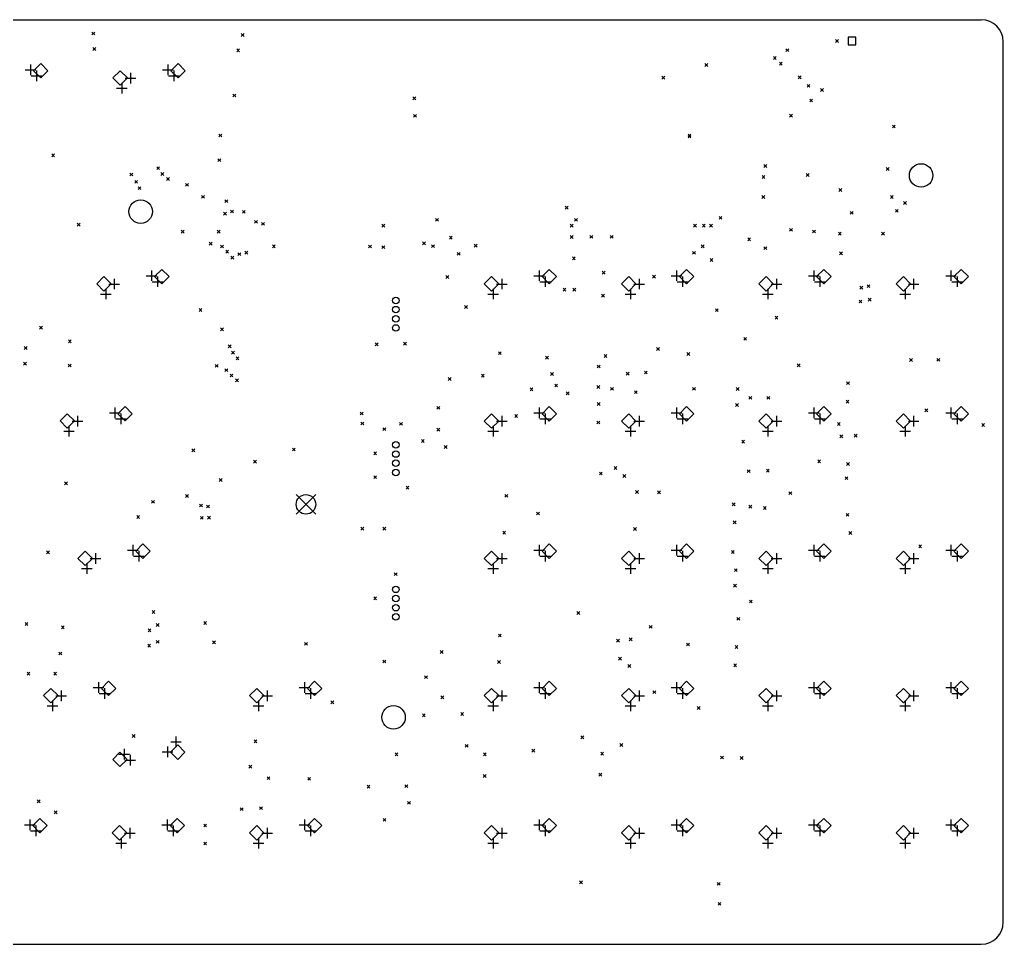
# Model space of a CAD drawing. Extents: x -0.1 to 15.9, y -5.9 to 0.
# Drawn here: x 10.58 to 15.94, y -5.04 to 0 of the extents above; entities that cross this region are included whole.
import ezdxf

# ---------------------------------------------------------------- set-up
doc = ezdxf.new("R2010")
doc.units = 0
doc.header["$MEASUREMENT"] = 0
doc.layers.add('BLACK', color=7, linetype='CONTINUOUS')

msp = doc.modelspace()

# ---------------------------------------------------------------- linework, layer by layer
at = {"layer": 'BLACK', "linetype": 'CONTINUOUS'}
for p, q in [((10.0594, -0.00126), (15.8242, -0.00126)), ((10.9783, -0.068898), (10.9941, -0.084646)), ((10.9941, -0.068898), (10.9783, -0.084646)), ((11.7923, -0.076791), (11.8081, -0.092539)), ((11.8081, -0.076791), (11.7923, -0.092539)), ((15.141, -0.096247), (15.0992, -0.096247)), ((15.0992, -0.096247), (15.0992, -0.138005)), ((15.141, -0.138005), (15.141, -0.096247)), ((10.9843, -0.153543), (11, -0.169291)), ((11, -0.153543), (10.9843, -0.169291)), ((11.7677, -0.160433), (11.7835, -0.176181)), ((11.7835, -0.160433), (11.7677, -0.176181)), ((14.7592, -0.159754), (14.7749, -0.175502)), ((14.7749, -0.159754), (14.7592, -0.175502)), ((15.0295, -0.110236), (15.0453, -0.125984)), ((15.0453, -0.110236), (15.0295, -0.125984)), ((15.0992, -0.138005), (15.141, -0.138005)), ((15.9442, -4.92055), (15.9442, -0.12126)), ((14.6917, -0.202457), (14.7074, -0.218205)), ((14.7074, -0.202457), (14.6917, -0.218205)), ((10.6441, -0.245472), (10.6441, -0.303346)), ((10.6996, -0.240157), (10.6602, -0.279528)), ((10.739, -0.279528), (10.6996, -0.240157)), ((11.3921, -0.245472), (11.3921, -0.303346)), ((11.4476, -0.240157), (11.4083, -0.279528)), ((11.487, -0.279528), (11.4476, -0.240157)), ((14.3188, -0.241014), (14.3345, -0.256762)), ((14.3345, -0.241014), (14.3188, -0.256762)), ((14.7243, -0.23314), (14.7401, -0.248888)), ((14.7401, -0.23314), (14.7243, -0.248888)), ((10.6152, -0.274409), (10.673, -0.274409)), ((10.648, -0.307087), (10.7059, -0.307087)), ((10.6602, -0.279528), (10.6996, -0.318898)), ((10.677, -0.27815), (10.677, -0.336024)), ((10.6996, -0.318898), (10.739, -0.279528)), ((11.1327, -0.279528), (11.0933, -0.318898)), ((11.0933, -0.318898), (11.1327, -0.358268)), ((11.172, -0.318898), (11.1327, -0.279528)), ((11.1327, -0.358268), (11.172, -0.318898)), ((11.1598, -0.319882), (11.2177, -0.319882)), ((11.1888, -0.290945), (11.1888, -0.348819)), ((11.3632, -0.274409), (11.4211, -0.274409)), ((11.3961, -0.307087), (11.4539, -0.307087)), ((11.4083, -0.279528), (11.4476, -0.318898)), ((11.425, -0.27815), (11.425, -0.336024)), ((11.4476, -0.318898), (11.487, -0.279528)), ((14.084, -0.309754), (14.0997, -0.325502)), ((14.0997, -0.309754), (14.084, -0.325502)), ((14.8267, -0.307943), (14.8424, -0.323691)), ((14.8424, -0.307943), (14.8267, -0.323691)), ((11.1132, -0.374409), (11.1711, -0.374409)), ((11.1421, -0.345472), (11.1421, -0.403346)), ((14.8751, -0.354104), (14.8909, -0.369852)), ((14.8909, -0.354104), (14.8751, -0.369852)), ((11.7461, -0.406496), (11.7618, -0.422244)), ((11.7618, -0.406496), (11.7461, -0.422244)), ((12.7274, -0.422244), (12.7431, -0.437992)), ((12.7431, -0.422244), (12.7274, -0.437992)), ((14.9486, -0.376387), (14.9643, -0.392135)), ((14.9643, -0.376387), (14.9486, -0.392135)), ((14.8897, -0.433927), (14.9054, -0.449675)), ((14.9054, -0.433927), (14.8897, -0.449675)), ((12.7303, -0.517717), (12.7461, -0.533465)), ((12.7461, -0.517717), (12.7303, -0.533465)), ((14.7794, -0.516604), (14.7952, -0.532352)), ((14.7952, -0.516604), (14.7794, -0.532352)), ((15.3396, -0.575787), (15.3553, -0.591535)), ((15.3553, -0.575787), (15.3396, -0.591535)), ((11.6703, -0.624626), (11.686, -0.640374)), ((11.686, -0.624626), (11.6703, -0.640374)), ((14.2264, -0.624769), (14.2421, -0.640517)), ((14.2421, -0.624769), (14.2264, -0.640517)), ((14.2264, -0.628912), (14.2421, -0.64466)), ((14.2421, -0.628912), (14.2264, -0.64466)), ((10.7598, -0.732283), (10.7756, -0.748031)), ((10.7756, -0.732283), (10.7598, -0.748031)), ((11.3317, -0.802468), (11.3474, -0.818216)), ((11.3474, -0.802468), (11.3317, -0.818216)), ((11.6654, -0.758858), (11.6811, -0.774606)), ((11.6811, -0.758858), (11.6654, -0.774606)), ((14.6396, -0.791051), (14.6554, -0.806799)), ((14.6554, -0.791051), (14.6396, -0.806799)), ((11.185, -0.837008), (11.2008, -0.852756)), ((11.2008, -0.837008), (11.185, -0.852756)), ((11.3543, -0.834646), (11.3701, -0.850394)), ((11.3701, -0.834646), (11.3543, -0.850394)), ((14.6298, -0.85125), (14.6456, -0.866998)), ((14.6456, -0.85125), (14.6298, -0.866998)), ((14.87, -0.839439), (14.8857, -0.855187)), ((14.8857, -0.839439), (14.87, -0.855187)), ((15.3056, -0.807579), (15.3214, -0.823327)), ((15.3214, -0.807579), (15.3056, -0.823327)), ((11.2116, -0.876969), (11.2274, -0.892717)), ((11.2274, -0.876969), (11.2116, -0.892717)), ((11.3848, -0.862205), (11.4006, -0.877953)), ((11.4006, -0.862205), (11.3848, -0.877953)), ((11.4892, -0.893701), (11.5049, -0.909449)), ((11.5049, -0.893701), (11.4892, -0.909449)), ((11.23, -0.911746), (11.2458, -0.927494)), ((11.2458, -0.911746), (11.23, -0.927494)), ((11.5758, -0.958661), (11.5915, -0.974409)), ((11.5915, -0.958661), (11.5758, -0.974409)), ((14.6289, -0.959646), (14.6447, -0.975394)), ((14.6447, -0.959646), (14.6289, -0.975394)), ((15.0482, -0.92126), (15.064, -0.937008)), ((15.064, -0.92126), (15.0482, -0.937008)), ((15.3287, -0.959646), (15.3445, -0.975394)), ((15.3445, -0.959646), (15.3287, -0.975394)), ((11.7028, -0.982283), (11.7185, -0.998031)), ((11.7185, -0.982283), (11.7028, -0.998031)), ((15.4001, -0.992626), (15.4158, -1.00837)), ((15.4158, -0.992626), (15.4001, -1.00837)), ((11.6959, -1.0502), (11.7116, -1.06594)), ((11.7116, -1.0502), (11.6959, -1.06594)), ((11.7336, -1.03898), (11.7493, -1.05473)), ((11.7493, -1.03898), (11.7336, -1.05473)), ((11.7982, -1.04037), (11.814, -1.05612)), ((11.814, -1.04037), (11.7982, -1.05612)), ((13.5577, -1.01836), (13.5735, -1.03411)), ((13.5735, -1.01836), (13.5577, -1.03411)), ((15.1102, -1.04626), (15.126, -1.06201)), ((15.126, -1.04626), (15.1102, -1.06201)), ((15.3563, -1.03543), (15.372, -1.05118)), ((15.372, -1.03543), (15.3563, -1.05118)), ((10.8984, -1.11102), (10.9142, -1.12677)), ((10.9142, -1.11102), (10.8984, -1.12677)), ((11.8648, -1.09514), (11.8806, -1.11088)), ((11.8806, -1.09514), (11.8648, -1.11088)), ((11.9027, -1.10591), (11.9184, -1.12165)), ((11.9184, -1.10591), (11.9027, -1.12165)), ((12.5581, -1.11567), (12.5738, -1.13142)), ((12.5738, -1.11567), (12.5581, -1.13142)), ((12.8504, -1.08419), (12.8661, -1.09994)), ((12.8661, -1.08419), (12.8504, -1.09994)), ((13.5846, -1.11567), (13.6004, -1.13142)), ((13.6004, -1.11567), (13.5846, -1.13142)), ((13.6082, -1.08412), (13.6239, -1.09987)), ((13.6239, -1.08412), (13.6082, -1.09987)), ((14.2559, -1.11567), (14.2717, -1.13142)), ((14.2717, -1.11567), (14.2559, -1.13142)), ((14.3047, -1.11567), (14.3205, -1.13142)), ((14.3205, -1.11567), (14.3047, -1.13142)), ((14.3441, -1.11567), (14.3598, -1.13142)), ((14.3598, -1.11567), (14.3441, -1.13142)), ((14.3953, -1.07323), (14.411, -1.08898)), ((14.411, -1.07323), (14.3953, -1.08898)), ((11.4654, -1.14862), (11.4811, -1.16437)), ((11.4811, -1.14862), (11.4654, -1.16437)), ((11.6614, -1.14862), (11.6772, -1.16437)), ((11.6772, -1.14862), (11.6614, -1.16437)), ((13.5846, -1.17795), (13.6004, -1.1937)), ((13.6004, -1.17795), (13.5846, -1.1937)), ((13.6919, -1.17717), (13.7077, -1.19291)), ((13.7077, -1.17717), (13.6919, -1.19291)), ((13.8022, -1.17717), (13.8179, -1.19291)), ((13.8179, -1.17717), (13.8022, -1.19291)), ((14.7799, -1.13858), (14.7957, -1.15433)), ((14.7957, -1.13858), (14.7799, -1.15433)), ((14.9043, -1.14803), (14.9201, -1.16378)), ((14.9201, -1.14803), (14.9043, -1.16378)), ((15.0453, -1.15906), (15.061, -1.1748)), ((15.061, -1.15906), (15.0453, -1.1748)), ((15.2805, -1.15945), (15.2963, -1.1752)), ((15.2963, -1.15945), (15.2805, -1.1752)), ((11.6181, -1.21358), (11.6339, -1.22933)), ((11.6339, -1.21358), (11.6181, -1.22933)), ((11.6791, -1.22933), (11.6949, -1.24508)), ((11.6949, -1.22933), (11.6791, -1.24508)), ((11.9616, -1.22835), (11.9774, -1.24409)), ((11.9774, -1.22835), (11.9616, -1.24409)), ((12.4862, -1.22933), (12.502, -1.24508)), ((12.502, -1.22933), (12.4862, -1.24508)), ((12.7795, -1.2126), (12.7953, -1.22835)), ((12.7953, -1.2126), (12.7795, -1.22835)), ((12.8295, -1.22756), (12.8453, -1.24331)), ((12.8453, -1.22756), (12.8295, -1.24331)), ((12.9264, -1.18189), (12.9421, -1.19764)), ((12.9421, -1.18189), (12.9264, -1.19764)), ((13.061, -1.22539), (13.0768, -1.24114)), ((13.0768, -1.22539), (13.061, -1.24114)), ((14.2983, -1.22842), (14.314, -1.24417)), ((14.314, -1.22842), (14.2983, -1.24417)), ((14.5516, -1.19055), (14.5673, -1.2063)), ((14.5673, -1.19055), (14.5516, -1.2063)), ((11.7077, -1.25768), (11.7234, -1.27342)), ((11.7234, -1.25768), (11.7077, -1.27342)), ((11.7733, -1.27135), (11.7891, -1.28709)), ((11.7891, -1.27135), (11.7733, -1.28709)), ((11.8118, -1.26325), (11.8276, -1.279)), ((11.8276, -1.26325), (11.8118, -1.279)), ((12.5581, -1.23327), (12.5738, -1.24902)), ((12.5738, -1.23327), (12.5581, -1.24902)), ((12.9685, -1.26969), (12.9843, -1.28543)), ((12.9843, -1.26969), (12.9685, -1.28543)), ((14.251, -1.26435), (14.2667, -1.2801)), ((14.2667, -1.26435), (14.251, -1.2801)), ((14.6402, -1.23898), (14.6559, -1.25472)), ((14.6559, -1.23898), (14.6402, -1.25472)), ((15.0524, -1.26693), (15.0681, -1.28268)), ((15.0681, -1.26693), (15.0524, -1.28268)), ((11.7362, -1.29), (11.7519, -1.30575)), ((11.7519, -1.29), (11.7362, -1.30575)), ((13.5965, -1.29429), (13.6122, -1.31004)), ((13.6122, -1.29429), (13.5965, -1.31004)), ((14.3461, -1.30276), (14.3618, -1.3185)), ((14.3618, -1.30276), (14.3461, -1.3185)), ((11.3037, -1.36752), (11.3037, -1.42539)), ((11.3593, -1.3622), (11.3199, -1.40157)), ((11.3986, -1.40157), (11.3593, -1.3622)), ((13.415, -1.36752), (13.415, -1.42539)), ((13.4705, -1.3622), (13.4311, -1.40157)), ((13.5098, -1.40157), (13.4705, -1.3622)), ((13.7594, -1.37165), (13.7752, -1.3874)), ((13.7752, -1.37165), (13.7594, -1.3874)), ((14.163, -1.36752), (14.163, -1.42539)), ((14.2185, -1.3622), (14.1791, -1.40157)), ((14.2579, -1.40157), (14.2185, -1.3622)), ((14.911, -1.36752), (14.911, -1.42539)), ((14.9665, -1.3622), (14.9272, -1.40157)), ((15.0059, -1.40157), (14.9665, -1.3622)), ((15.6591, -1.36752), (15.6591, -1.42539)), ((15.7146, -1.3622), (15.6752, -1.40157)), ((15.7539, -1.40157), (15.7146, -1.3622)), ((11.0443, -1.40157), (11.0049, -1.44094)), ((11.0049, -1.44094), (11.0443, -1.48031)), ((11.0837, -1.44094), (11.0443, -1.40157)), ((11.0443, -1.48031), (11.0837, -1.44094)), ((11.0715, -1.44193), (11.1293, -1.44193)), ((11.1004, -1.41299), (11.1004, -1.47087)), ((11.2748, -1.39646), (11.3327, -1.39646)), ((11.3077, -1.42913), (11.3656, -1.42913)), ((11.3199, -1.40157), (11.3593, -1.44094)), ((11.3366, -1.4002), (11.3366, -1.45807)), ((11.3593, -1.44094), (11.3986, -1.40157)), ((12.9075, -1.39567), (12.9232, -1.41142)), ((12.9232, -1.39567), (12.9075, -1.41142)), ((13.1555, -1.40157), (13.1161, -1.44094)), ((13.1161, -1.44094), (13.1555, -1.48031)), ((13.1949, -1.44094), (13.1555, -1.40157)), ((13.1555, -1.48031), (13.1949, -1.44094)), ((13.1827, -1.44193), (13.2406, -1.44193)), ((13.2116, -1.41299), (13.2116, -1.47087)), ((13.386, -1.39646), (13.4439, -1.39646)), ((13.4189, -1.42913), (13.4768, -1.42913)), ((13.4311, -1.40157), (13.4705, -1.44094)), ((13.4478, -1.4002), (13.4478, -1.45807)), ((13.4705, -1.44094), (13.5098, -1.40157)), ((13.9035, -1.40157), (13.8642, -1.44094)), ((13.8642, -1.44094), (13.9035, -1.48031)), ((13.9429, -1.44094), (13.9035, -1.40157)), ((13.9035, -1.48031), (13.9429, -1.44094)), ((13.9307, -1.44193), (13.9886, -1.44193)), ((13.9596, -1.41299), (13.9596, -1.47087)), ((14.0335, -1.39449), (14.0492, -1.41024)), ((14.0492, -1.39449), (14.0335, -1.41024)), ((14.1341, -1.39646), (14.1919, -1.39646)), ((14.1669, -1.42913), (14.2248, -1.42913)), ((14.1791, -1.40157), (14.2185, -1.44094)), ((14.1959, -1.4002), (14.1959, -1.45807)), ((14.2185, -1.44094), (14.2579, -1.40157)), ((14.6516, -1.40157), (14.6122, -1.44094)), ((14.6122, -1.44094), (14.6516, -1.48031)), ((14.6909, -1.44094), (14.6516, -1.40157)), ((14.6516, -1.48031), (14.6909, -1.44094)), ((14.6787, -1.44193), (14.7366, -1.44193)), ((14.7077, -1.41299), (14.7077, -1.47087)), ((14.8821, -1.39646), (14.94, -1.39646)), ((14.915, -1.42913), (14.9728, -1.42913)), ((14.9272, -1.40157), (14.9665, -1.44094)), ((14.9439, -1.4002), (14.9439, -1.45807)), ((14.9665, -1.44094), (15.0059, -1.40157)), ((15.2018, -1.44587), (15.2175, -1.46161)), ((15.2175, -1.44587), (15.2018, -1.46161)), ((15.3996, -1.40157), (15.3602, -1.44094)), ((15.3602, -1.44094), (15.3996, -1.48031)), ((15.439, -1.44094), (15.3996, -1.40157)), ((15.3996, -1.48031), (15.439, -1.44094)), ((15.4268, -1.44193), (15.4846, -1.44193)), ((15.4557, -1.41299), (15.4557, -1.47087)), ((15.6301, -1.39646), (15.688, -1.39646)), ((15.663, -1.42913), (15.7209, -1.42913)), ((15.6752, -1.40157), (15.7146, -1.44094)), ((15.6919, -1.4002), (15.6919, -1.45807)), ((15.7146, -1.44094), (15.7539, -1.40157)), ((11.0248, -1.49646), (11.0827, -1.49646)), ((11.0537, -1.46752), (11.0537, -1.52539)), ((13.136, -1.49646), (13.1939, -1.49646)), ((13.165, -1.46752), (13.165, -1.52539)), ((13.5457, -1.46496), (13.5614, -1.48071)), ((13.5614, -1.46496), (13.5457, -1.48071)), ((13.5996, -1.46496), (13.6154, -1.48071)), ((13.6154, -1.46496), (13.5996, -1.48071)), ((13.7551, -1.49803), (13.7709, -1.51378)), ((13.7709, -1.49803), (13.7551, -1.51378)), ((13.8841, -1.49646), (13.9419, -1.49646)), ((13.913, -1.46752), (13.913, -1.52539)), ((14.6321, -1.49646), (14.69, -1.49646)), ((14.661, -1.46752), (14.661, -1.52539)), ((15.1633, -1.45418), (15.1791, -1.46993)), ((15.1791, -1.45418), (15.1633, -1.46993)), ((15.3801, -1.49646), (15.438, -1.49646)), ((15.4091, -1.46752), (15.4091, -1.52539)), ((15.1585, -1.52953), (15.1742, -1.54528)), ((15.1742, -1.52953), (15.1585, -1.54528)), ((15.2077, -1.51969), (15.2234, -1.53543)), ((15.2234, -1.51969), (15.2077, -1.53543)), ((11.5626, -1.57559), (11.5783, -1.59134)), ((11.5783, -1.57559), (11.5626, -1.59134)), ((13.0089, -1.55906), (13.0246, -1.5748)), ((13.0246, -1.55906), (13.0089, -1.5748)), ((14.3756, -1.57638), (14.3913, -1.59213)), ((14.3913, -1.57638), (14.3756, -1.59213)), ((14.7008, -1.61713), (14.7165, -1.63287)), ((14.7165, -1.61713), (14.7008, -1.63287)), ((10.6939, -1.67224), (10.7096, -1.68799)), ((10.7096, -1.67224), (10.6939, -1.68799)), ((11.6791, -1.6811), (11.6949, -1.69685)), ((11.6949, -1.6811), (11.6791, -1.69685)), ((10.8504, -1.74606), (10.8661, -1.76181)), ((10.8661, -1.74606), (10.8504, -1.76181)), ((12.5226, -1.7628), (12.5384, -1.77854)), ((12.5384, -1.7628), (12.5226, -1.77854)), ((12.6762, -1.75886), (12.6919, -1.77461)), ((12.6919, -1.75886), (12.6762, -1.77461)), ((14.5299, -1.73307), (14.5457, -1.74882)), ((14.5457, -1.73307), (14.5299, -1.74882)), ((10.6093, -1.78248), (10.625, -1.79823)), ((10.625, -1.78248), (10.6093, -1.79823)), ((11.7209, -1.77402), (11.7366, -1.78976)), ((11.7366, -1.77402), (11.7209, -1.78976)), ((11.7396, -1.80859), (11.7554, -1.82434)), ((11.7554, -1.80859), (11.7396, -1.82434)), ((13.1929, -1.81102), (13.2087, -1.82677)), ((13.2087, -1.81102), (13.1929, -1.82677)), ((14.0543, -1.78819), (14.0701, -1.80394)), ((14.0701, -1.78819), (14.0543, -1.80394)), ((14.2201, -1.81496), (14.2358, -1.83071)), ((14.2358, -1.81496), (14.2201, -1.83071)), ((10.6063, -1.86811), (10.622, -1.88386)), ((10.622, -1.86811), (10.6063, -1.88386)), ((11.7641, -1.83944), (11.7798, -1.85519)), ((11.7798, -1.83944), (11.7641, -1.85519)), ((13.4498, -1.83563), (13.4656, -1.85138)), ((13.4656, -1.83563), (13.4498, -1.85138)), ((13.7687, -1.82579), (13.7844, -1.84154)), ((13.7844, -1.82579), (13.7687, -1.84154)), ((15.4331, -1.84843), (15.4488, -1.86417)), ((15.4488, -1.84843), (15.4331, -1.86417)), ((15.5817, -1.84744), (15.5974, -1.86319)), ((15.5974, -1.84744), (15.5817, -1.86319)), ((10.8494, -1.87795), (10.8652, -1.8937)), ((10.8652, -1.87795), (10.8494, -1.8937)), ((11.6506, -1.87992), (11.6663, -1.89567)), ((11.6663, -1.87992), (11.6506, -1.89567)), ((11.7028, -1.90354), (11.7185, -1.91929)), ((11.7185, -1.90354), (11.7028, -1.91929)), ((13.4776, -1.9248), (13.4933, -1.94055)), ((13.4933, -1.9248), (13.4776, -1.94055)), ((13.7315, -1.88386), (13.7472, -1.89961)), ((13.7472, -1.88386), (13.7315, -1.89961)), ((13.8902, -1.92283), (13.9059, -1.93858)), ((13.9059, -1.92283), (13.8902, -1.93858)), ((13.9886, -1.91614), (14.0043, -1.93189)), ((14.0043, -1.91614), (13.9886, -1.93189)), ((14.8209, -1.87697), (14.8366, -1.89272)), ((14.8366, -1.87697), (14.8209, -1.89272)), ((11.7313, -1.93268), (11.747, -1.94843)), ((11.747, -1.93268), (11.7313, -1.94843)), ((11.7608, -1.95869), (11.7766, -1.97443)), ((11.7766, -1.95869), (11.7608, -1.97443)), ((12.9197, -1.95197), (12.9354, -1.96772)), ((12.9354, -1.95197), (12.9197, -1.96772)), ((13.1004, -1.93307), (13.1161, -1.94882)), ((13.1161, -1.93307), (13.1004, -1.94882)), ((15.0906, -1.97441), (15.1063, -1.99016)), ((15.1063, -1.97441), (15.0906, -1.99016)), ((13.3657, -2.00787), (13.3815, -2.02362)), ((13.3815, -2.00787), (13.3657, -2.02362)), ((13.5, -1.9872), (13.5157, -2.00295)), ((13.5157, -1.9872), (13.5, -2.00295)), ((13.563, -2.02953), (13.5787, -2.04528)), ((13.5787, -2.02953), (13.563, -2.04528)), ((13.7303, -1.99567), (13.7461, -2.01142)), ((13.7461, -1.99567), (13.7303, -2.01142)), ((13.8043, -2.00551), (13.8201, -2.02126)), ((13.8201, -2.00551), (13.8043, -2.02126)), ((13.9341, -2.02362), (13.9498, -2.03937)), ((13.9498, -2.02362), (13.9341, -2.03937)), ((14.2508, -2.00551), (14.2665, -2.02126)), ((14.2665, -2.00551), (14.2508, -2.02126)), ((14.489, -2.00669), (14.5047, -2.02244)), ((14.5047, -2.00669), (14.489, -2.02244)), ((13.7315, -2.0878), (13.7472, -2.10354)), ((13.7472, -2.0878), (13.7315, -2.10354)), ((14.5581, -2.05413), (14.5738, -2.06988)), ((14.5738, -2.05413), (14.5581, -2.06988)), ((14.6565, -2.05413), (14.6722, -2.06988)), ((14.6722, -2.05413), (14.6565, -2.06988)), ((15.0876, -2.0748), (15.1033, -2.09055)), ((15.1033, -2.0748), (15.0876, -2.09055)), ((11.0748, -2.1435), (11.1327, -2.1435)), ((11.1037, -2.11457), (11.1037, -2.17244)), ((11.1593, -2.10925), (11.1199, -2.14862)), ((11.1986, -2.14862), (11.1593, -2.10925)), ((12.44, -2.13976), (12.4557, -2.15551)), ((12.4557, -2.13976), (12.44, -2.15551)), ((12.8579, -2.10866), (12.8736, -2.12441)), ((12.8736, -2.10866), (12.8579, -2.12441)), ((13.415, -2.11555), (13.415, -2.17343)), ((13.4705, -2.11024), (13.4311, -2.14961)), ((13.5098, -2.14961), (13.4705, -2.11024)), ((14.163, -2.11555), (14.163, -2.17343)), ((14.2185, -2.11024), (14.1791, -2.14961)), ((14.2579, -2.14961), (14.2185, -2.11024)), ((14.4854, -2.09291), (14.5012, -2.10866)), ((14.5012, -2.09291), (14.4854, -2.10866)), ((14.911, -2.11555), (14.911, -2.17343)), ((14.9665, -2.11024), (14.9272, -2.14961)), ((15.0059, -2.14961), (14.9665, -2.11024)), ((15.5167, -2.12205), (15.5325, -2.1378)), ((15.5325, -2.12205), (15.5167, -2.1378)), ((15.6591, -2.11555), (15.6591, -2.17343)), ((15.7146, -2.11024), (15.6752, -2.14961)), ((15.7539, -2.14961), (15.7146, -2.11024)), ((10.8443, -2.14862), (10.8049, -2.18799)), ((10.8049, -2.18799), (10.8443, -2.22736)), ((10.8837, -2.18799), (10.8443, -2.14862)), ((10.8443, -2.22736), (10.8837, -2.18799)), ((10.8715, -2.18898), (10.9293, -2.18898)), ((10.9004, -2.16004), (10.9004, -2.21791)), ((11.1077, -2.17618), (11.1656, -2.17618)), ((11.1199, -2.14862), (11.1593, -2.18799)), ((11.1366, -2.14724), (11.1366, -2.20512)), ((11.1593, -2.18799), (11.1986, -2.14862)), ((12.4441, -2.19409), (12.4598, -2.20984)), ((12.4598, -2.19409), (12.4441, -2.20984)), ((12.6543, -2.19606), (12.6701, -2.21181)), ((12.6701, -2.19606), (12.6543, -2.21181)), ((13.1555, -2.14961), (13.1161, -2.18898)), ((13.1161, -2.18898), (13.1555, -2.22835)), ((13.1949, -2.18898), (13.1555, -2.14961)), ((13.1555, -2.22835), (13.1949, -2.18898)), ((13.1827, -2.18996), (13.2406, -2.18996)), ((13.2116, -2.16102), (13.2116, -2.2189)), ((13.2819, -2.15394), (13.2976, -2.16969)), ((13.2976, -2.15394), (13.2819, -2.16969)), ((13.386, -2.14449), (13.4439, -2.14449)), ((13.4189, -2.17717), (13.4768, -2.17717)), ((13.4311, -2.14961), (13.4705, -2.18898)), ((13.4478, -2.14823), (13.4478, -2.2061)), ((13.4705, -2.18898), (13.5098, -2.14961)), ((13.7303, -2.18858), (13.7461, -2.20433)), ((13.7461, -2.18858), (13.7303, -2.20433)), ((13.9035, -2.14961), (13.8642, -2.18898)), ((13.8642, -2.18898), (13.9035, -2.22835)), ((13.9429, -2.18898), (13.9035, -2.14961)), ((13.9035, -2.22835), (13.9429, -2.18898)), ((13.9307, -2.18996), (13.9886, -2.18996)), ((13.9596, -2.16102), (13.9596, -2.2189)), ((14.1341, -2.14449), (14.1919, -2.14449)), ((14.1669, -2.17717), (14.2248, -2.17717)), ((14.1791, -2.14961), (14.2185, -2.18898)), ((14.1959, -2.14823), (14.1959, -2.2061)), ((14.2185, -2.18898), (14.2579, -2.14961)), ((14.6516, -2.14961), (14.6122, -2.18898)), ((14.6122, -2.18898), (14.6516, -2.22835)), ((14.6909, -2.18898), (14.6516, -2.14961)), ((14.6516, -2.22835), (14.6909, -2.18898)), ((14.6787, -2.18996), (14.7366, -2.18996)), ((14.7077, -2.16102), (14.7077, -2.2189)), ((14.8821, -2.14449), (14.94, -2.14449)), ((14.915, -2.17717), (14.9728, -2.17717)), ((14.9272, -2.14961), (14.9665, -2.18898)), ((14.9439, -2.14823), (14.9439, -2.2061)), ((14.9665, -2.18898), (15.0059, -2.14961)), ((15.0404, -2.19685), (15.0561, -2.2126)), ((15.0561, -2.19685), (15.0404, -2.2126)), ((15.3996, -2.14961), (15.3602, -2.18898)), ((15.3602, -2.18898), (15.3996, -2.22835)), ((15.439, -2.18898), (15.3996, -2.14961)), ((15.3996, -2.22835), (15.439, -2.18898)), ((15.4268, -2.18996), (15.4846, -2.18996)), ((15.4557, -2.16102), (15.4557, -2.2189)), ((15.6301, -2.14449), (15.688, -2.14449)), ((15.663, -2.17717), (15.7209, -2.17717)), ((15.6752, -2.14961), (15.7146, -2.18898)), ((15.6919, -2.14823), (15.6919, -2.2061)), ((15.7146, -2.18898), (15.7539, -2.14961)), ((10.8248, -2.2435), (10.8827, -2.2435)), ((10.8537, -2.21457), (10.8537, -2.27244)), ((12.564, -2.2252), (12.5797, -2.24094)), ((12.5797, -2.2252), (12.564, -2.24094)), ((12.8579, -2.22795), (12.8736, -2.2437)), ((12.8736, -2.22795), (12.8579, -2.2437)), ((13.136, -2.24449), (13.1939, -2.24449)), ((13.165, -2.21555), (13.165, -2.27343)), ((13.8841, -2.24449), (13.9419, -2.24449)), ((13.913, -2.21555), (13.913, -2.27343)), ((14.6321, -2.24449), (14.69, -2.24449)), ((14.661, -2.21555), (14.661, -2.27343)), ((15.3801, -2.24449), (15.438, -2.24449)), ((15.4091, -2.21555), (15.4091, -2.27343)), ((15.8268, -2.20276), (15.8425, -2.2185)), ((15.8425, -2.20276), (15.8268, -2.2185)), ((12.7736, -2.28937), (12.7894, -2.30512)), ((12.7894, -2.28937), (12.7736, -2.30512)), ((14.5187, -2.29331), (14.5344, -2.30906)), ((14.5344, -2.29331), (14.5187, -2.30906)), ((15.0541, -2.26476), (15.0699, -2.28051)), ((15.0699, -2.26476), (15.0541, -2.28051)), ((15.1319, -2.26083), (15.1476, -2.27657)), ((15.1476, -2.26083), (15.1319, -2.27657)), ((11.5226, -2.34055), (11.5384, -2.3563)), ((11.5384, -2.34055), (11.5226, -2.3563)), ((12.0709, -2.33563), (12.0866, -2.35138)), ((12.0866, -2.33563), (12.0709, -2.35138)), ((12.514, -2.35693), (12.5297, -2.37268)), ((12.5297, -2.35693), (12.514, -2.37268)), ((12.8976, -2.32283), (12.9134, -2.33858)), ((12.9134, -2.32283), (12.8976, -2.33858)), ((11.8593, -2.40256), (11.875, -2.41831)), ((11.875, -2.40256), (11.8593, -2.41831)), ((14.9331, -2.40059), (14.9488, -2.41634)), ((14.9488, -2.40059), (14.9331, -2.41634)), ((13.8232, -2.43701), (13.839, -2.45276)), ((13.839, -2.43701), (13.8232, -2.45276)), ((14.5492, -2.45374), (14.565, -2.46949)), ((14.565, -2.45374), (14.5492, -2.46949)), ((14.6535, -2.45177), (14.6693, -2.46752)), ((14.6693, -2.45177), (14.6535, -2.46752)), ((15.0906, -2.41535), (15.1063, -2.4311)), ((15.1063, -2.41535), (15.0906, -2.4311)), ((11.6717, -2.50236), (11.6874, -2.51811)), ((11.6874, -2.50236), (11.6717, -2.51811)), ((12.514, -2.48693), (12.5297, -2.50268)), ((12.5297, -2.48693), (12.514, -2.50268)), ((13.7433, -2.46654), (13.7591, -2.48228)), ((13.7591, -2.46654), (13.7433, -2.48228)), ((13.872, -2.48019), (13.8878, -2.49593)), ((13.8878, -2.48019), (13.872, -2.49593)), ((15.0817, -2.49213), (15.0974, -2.50787)), ((15.0974, -2.49213), (15.0817, -2.50787)), ((10.8297, -2.52067), (10.8455, -2.53642)), ((10.8455, -2.52067), (10.8297, -2.53642)), ((12.69, -2.54409), (12.7057, -2.55984)), ((12.7057, -2.54409), (12.69, -2.55984)), ((13.9409, -2.56693), (13.9567, -2.58268)), ((13.9567, -2.56693), (13.9409, -2.58268)), ((14.06, -2.56988), (14.0758, -2.58563)), ((14.0758, -2.56988), (14.06, -2.58563)), ((11.3031, -2.62106), (11.3189, -2.63681)), ((11.3189, -2.62106), (11.3031, -2.63681)), ((11.4892, -2.58957), (11.5049, -2.60531)), ((11.5049, -2.58957), (11.4892, -2.60531)), ((12.0915, -2.58957), (12.1978, -2.69587)), ((12.1978, -2.58957), (12.0915, -2.69587)), ((13.2291, -2.58819), (13.2449, -2.60394)), ((13.2449, -2.58819), (13.2291, -2.60394)), ((14.7756, -2.57382), (14.7913, -2.58957)), ((14.7913, -2.57382), (14.7756, -2.58957)), ((11.5646, -2.64094), (11.5803, -2.65669)), ((11.5803, -2.64094), (11.5646, -2.65669)), ((11.6035, -2.64667), (11.6192, -2.66242)), ((11.6192, -2.64667), (11.6035, -2.66242)), ((14.4673, -2.63504), (14.4831, -2.65079)), ((14.4831, -2.63504), (14.4673, -2.65079)), ((14.5581, -2.64764), (14.5738, -2.66339)), ((14.5738, -2.64764), (14.5581, -2.66339)), ((14.6368, -2.65453), (14.6526, -2.67028)), ((14.6526, -2.65453), (14.6368, -2.67028)), ((11.2224, -2.70372), (11.2382, -2.71947)), ((11.2382, -2.70372), (11.2224, -2.71947)), ((11.5699, -2.70827), (11.5856, -2.72402)), ((11.5856, -2.70827), (11.5699, -2.72402)), ((11.6092, -2.70701), (11.6249, -2.72275)), ((11.6249, -2.70701), (11.6092, -2.72275)), ((13.4008, -2.68465), (13.4165, -2.70039)), ((13.4165, -2.68465), (13.4008, -2.70039)), ((14.4728, -2.73307), (14.4886, -2.74882)), ((14.4886, -2.73307), (14.4728, -2.74882)), ((15.0876, -2.69193), (15.1033, -2.70768)), ((15.1033, -2.69193), (15.0876, -2.70768)), ((12.444, -2.76693), (12.4597, -2.78268)), ((12.4597, -2.76693), (12.444, -2.78268)), ((12.564, -2.76693), (12.5797, -2.78268)), ((12.5797, -2.76693), (12.564, -2.78268)), ((13.9301, -2.7687), (13.9459, -2.78445)), ((13.9459, -2.7687), (13.9301, -2.78445)), ((13.2165, -2.78937), (13.2323, -2.80512)), ((13.2323, -2.78937), (13.2165, -2.80512)), ((15.1033, -2.79134), (15.1191, -2.80709)), ((15.1191, -2.79134), (15.1033, -2.80709)), ((11.1722, -2.89252), (11.2301, -2.89252)), ((11.2012, -2.86358), (11.2012, -2.92146)), ((11.2567, -2.85827), (11.2173, -2.89764)), ((11.2961, -2.89764), (11.2567, -2.85827)), ((13.386, -2.89252), (13.4439, -2.89252)), ((13.415, -2.86358), (13.415, -2.92146)), ((13.4705, -2.85827), (13.4311, -2.89764)), ((13.5098, -2.89764), (13.4705, -2.85827)), ((14.1341, -2.89252), (14.1919, -2.89252)), ((14.163, -2.86358), (14.163, -2.92146)), ((14.2185, -2.85827), (14.1791, -2.89764)), ((14.2579, -2.89764), (14.2185, -2.85827)), ((14.8821, -2.89252), (14.94, -2.89252)), ((14.911, -2.86358), (14.911, -2.92146)), ((14.9665, -2.85827), (14.9272, -2.89764)), ((15.0059, -2.89764), (14.9665, -2.85827)), ((15.4833, -2.86417), (15.499, -2.87992)), ((15.499, -2.86417), (15.4833, -2.87992)), ((15.6301, -2.89252), (15.688, -2.89252)), ((15.6591, -2.86358), (15.6591, -2.92146)), ((15.7146, -2.85827), (15.6752, -2.89764)), ((15.7539, -2.89764), (15.7146, -2.85827)), ((10.7313, -2.89665), (10.747, -2.9124)), ((10.747, -2.89665), (10.7313, -2.9124)), ((10.9417, -2.89764), (10.9024, -2.93701)), ((10.9024, -2.93701), (10.9417, -2.97638)), ((10.9811, -2.93701), (10.9417, -2.89764)), ((10.9417, -2.97638), (10.9811, -2.93701)), ((10.9689, -2.93799), (11.0268, -2.93799)), ((10.9978, -2.90906), (10.9978, -2.96693)), ((11.2051, -2.9252), (11.263, -2.9252)), ((11.2173, -2.89764), (11.2567, -2.93701)), ((11.2341, -2.89626), (11.2341, -2.95413)), ((11.2567, -2.93701), (11.2961, -2.89764)), ((13.1555, -2.89764), (13.1161, -2.93701)), ((13.1161, -2.93701), (13.1555, -2.97638)), ((13.1949, -2.93701), (13.1555, -2.89764)), ((13.1555, -2.97638), (13.1949, -2.93701)), ((13.1827, -2.93799), (13.2406, -2.93799)), ((13.2116, -2.90906), (13.2116, -2.96693)), ((13.4189, -2.9252), (13.4768, -2.9252)), ((13.4311, -2.89764), (13.4705, -2.93701)), ((13.4478, -2.89626), (13.4478, -2.95413)), ((13.4705, -2.93701), (13.5098, -2.89764)), ((13.9035, -2.89764), (13.8642, -2.93701)), ((13.8642, -2.93701), (13.9035, -2.97638)), ((13.9429, -2.93701), (13.9035, -2.89764)), ((13.9035, -2.97638), (13.9429, -2.93701)), ((13.9307, -2.93799), (13.9886, -2.93799)), ((13.9596, -2.90906), (13.9596, -2.96693)), ((14.1669, -2.9252), (14.2248, -2.9252)), ((14.1791, -2.89764), (14.2185, -2.93701)), ((14.1959, -2.89626), (14.1959, -2.95413)), ((14.2185, -2.93701), (14.2579, -2.89764)), ((14.4626, -2.89449), (14.4783, -2.91024)), ((14.4783, -2.89449), (14.4626, -2.91024)), ((14.6516, -2.89764), (14.6122, -2.93701)), ((14.6122, -2.93701), (14.6516, -2.97638)), ((14.6909, -2.93701), (14.6516, -2.89764)), ((14.6516, -2.97638), (14.6909, -2.93701)), ((14.6787, -2.93799), (14.7366, -2.93799)), ((14.7077, -2.90906), (14.7077, -2.96693)), ((14.915, -2.9252), (14.9728, -2.9252)), ((14.9272, -2.89764), (14.9665, -2.93701)), ((14.9439, -2.89626), (14.9439, -2.95413)), ((14.9665, -2.93701), (15.0059, -2.89764)), ((15.3996, -2.89764), (15.3602, -2.93701)), ((15.3602, -2.93701), (15.3996, -2.97638)), ((15.439, -2.93701), (15.3996, -2.89764)), ((15.3996, -2.97638), (15.439, -2.93701)), ((15.4268, -2.93799), (15.4846, -2.93799)), ((15.4557, -2.90906), (15.4557, -2.96693)), ((15.663, -2.9252), (15.7209, -2.9252)), ((15.6752, -2.89764), (15.7146, -2.93701)), ((15.6919, -2.89626), (15.6919, -2.95413)), ((15.7146, -2.93701), (15.7539, -2.89764)), ((10.9222, -2.99252), (10.9801, -2.99252)), ((10.9512, -2.96358), (10.9512, -3.02146)), ((13.136, -2.99252), (13.1939, -2.99252)), ((13.165, -2.96358), (13.165, -3.02146)), ((13.8841, -2.99252), (13.9419, -2.99252)), ((13.913, -2.96358), (13.913, -3.02146)), ((14.4791, -2.99331), (14.4949, -3.00906)), ((14.4949, -2.99331), (14.4791, -3.00906)), ((14.6321, -2.99252), (14.69, -2.99252)), ((14.661, -2.96358), (14.661, -3.02146)), ((15.3801, -2.99252), (15.438, -2.99252)), ((15.4091, -2.96358), (15.4091, -3.02146)), ((12.6256, -3.01516), (12.6413, -3.03091)), ((12.6413, -3.01516), (12.6256, -3.03091)), ((14.4744, -3.07835), (14.4902, -3.09409)), ((14.4902, -3.07835), (14.4744, -3.09409)), ((12.514, -3.14693), (12.5297, -3.16268)), ((12.5297, -3.14693), (12.514, -3.16268)), ((14.5604, -3.16437), (14.5762, -3.18012)), ((14.5762, -3.16437), (14.5604, -3.18012)), ((11.3061, -3.22146), (11.3219, -3.2372)), ((11.3219, -3.22146), (11.3061, -3.2372)), ((13.6211, -3.22638), (13.6368, -3.24213)), ((13.6368, -3.22638), (13.6211, -3.24213)), ((14.4921, -3.25866), (14.5079, -3.27441)), ((14.5079, -3.25866), (14.4921, -3.27441)), ((10.6142, -3.2874), (10.6299, -3.30315)), ((10.6299, -3.2874), (10.6142, -3.30315)), ((10.812, -3.30512), (10.8278, -3.32087)), ((10.8278, -3.30512), (10.812, -3.32087)), ((11.2844, -3.32087), (11.3002, -3.33661)), ((11.3002, -3.32087), (11.2844, -3.33661)), ((11.3287, -3.29234), (11.3445, -3.30809)), ((11.3445, -3.29234), (11.3287, -3.30809)), ((11.5876, -3.2815), (11.6033, -3.29724)), ((11.6033, -3.2815), (11.5876, -3.29724)), ((14.0148, -3.30217), (14.0305, -3.31791)), ((14.0305, -3.30217), (14.0148, -3.31791)), ((13.1929, -3.34941), (13.2087, -3.36516)), ((13.2087, -3.34941), (13.1929, -3.36516)), ((13.9055, -3.37008), (13.9213, -3.38583)), ((13.9213, -3.37008), (13.9055, -3.38583)), ((11.2825, -3.40551), (11.2982, -3.42126)), ((11.2982, -3.40551), (11.2825, -3.42126)), ((11.3287, -3.38386), (11.3445, -3.39961)), ((11.3445, -3.38386), (11.3287, -3.39961)), ((11.6354, -3.38661), (11.6512, -3.40236)), ((11.6512, -3.38661), (11.6354, -3.40236)), ((12.1374, -3.39528), (12.1531, -3.41102)), ((12.1531, -3.39528), (12.1374, -3.41102)), ((13.8366, -3.37795), (13.8524, -3.3937)), ((13.8524, -3.37795), (13.8366, -3.3937)), ((14.2185, -3.39843), (14.2343, -3.41417)), ((14.2343, -3.39843), (14.2185, -3.41417)), ((14.4823, -3.4126), (14.498, -3.42835)), ((14.498, -3.4126), (14.4823, -3.42835)), ((10.7992, -3.44783), (10.815, -3.46358)), ((10.815, -3.44783), (10.7992, -3.46358)), ((12.876, -3.43898), (12.8917, -3.45472)), ((12.8917, -3.43898), (12.876, -3.45472)), ((13.8474, -3.47638), (13.8632, -3.49213)), ((13.8632, -3.47638), (13.8474, -3.49213)), ((12.564, -3.49114), (12.5797, -3.50689)), ((12.5797, -3.49114), (12.564, -3.50689)), ((13.189, -3.49409), (13.2047, -3.50984)), ((13.2047, -3.49409), (13.189, -3.50984)), ((13.8986, -3.51575), (13.9144, -3.5315)), ((13.9144, -3.51575), (13.8986, -3.5315)), ((14.4752, -3.5122), (14.4909, -3.52795)), ((14.4909, -3.5122), (14.4752, -3.52795)), ((10.625, -3.55807), (10.6407, -3.57382)), ((10.6407, -3.55807), (10.625, -3.57382)), ((10.7707, -3.55807), (10.7864, -3.57382)), ((10.7864, -3.55807), (10.7707, -3.57382)), ((12.7913, -3.57677), (12.8071, -3.59252)), ((12.8071, -3.57677), (12.7913, -3.59252)), ((10.9852, -3.64055), (11.0431, -3.64055)), ((11.0142, -3.61161), (11.0142, -3.66949)), ((11.0697, -3.6063), (11.0303, -3.64567)), ((11.1091, -3.64567), (11.0697, -3.6063)), ((12.1073, -3.64055), (12.1652, -3.64055)), ((12.1362, -3.61161), (12.1362, -3.66949)), ((12.1917, -3.6063), (12.1524, -3.64567)), ((12.2311, -3.64567), (12.1917, -3.6063)), ((13.386, -3.64055), (13.4439, -3.64055)), ((13.415, -3.61161), (13.415, -3.66949)), ((13.4705, -3.6063), (13.4311, -3.64567)), ((13.5098, -3.64567), (13.4705, -3.6063)), ((14.1341, -3.64055), (14.1919, -3.64055)), ((14.163, -3.61161), (14.163, -3.66949)), ((14.2185, -3.6063), (14.1791, -3.64567)), ((14.2579, -3.64567), (14.2185, -3.6063)), ((14.8821, -3.64055), (14.94, -3.64055)), ((14.911, -3.61161), (14.911, -3.66949)), ((14.9665, -3.6063), (14.9272, -3.64567)), ((15.0059, -3.64567), (14.9665, -3.6063)), ((15.6301, -3.64055), (15.688, -3.64055)), ((15.6591, -3.61161), (15.6591, -3.66949)), ((15.7146, -3.6063), (15.6752, -3.64567)), ((15.7539, -3.64567), (15.7146, -3.6063)), ((10.7547, -3.64567), (10.7154, -3.68504)), ((10.7154, -3.68504), (10.7547, -3.72441)), ((10.7941, -3.68504), (10.7547, -3.64567)), ((10.7547, -3.72441), (10.7941, -3.68504)), ((10.7819, -3.68602), (10.8398, -3.68602)), ((10.8108, -3.65709), (10.8108, -3.71496)), ((11.0181, -3.67323), (11.076, -3.67323)), ((11.0303, -3.64567), (11.0697, -3.68504)), ((11.047, -3.64429), (11.047, -3.70217)), ((11.0697, -3.68504), (11.1091, -3.64567)), ((11.8768, -3.64567), (11.8374, -3.68504)), ((11.8374, -3.68504), (11.8768, -3.72441)), ((11.9161, -3.68504), (11.8768, -3.64567)), ((11.8768, -3.72441), (11.9161, -3.68504)), ((11.9039, -3.68602), (11.9618, -3.68602)), ((11.9329, -3.65709), (11.9329, -3.71496)), ((12.1402, -3.67323), (12.198, -3.67323)), ((12.1524, -3.64567), (12.1917, -3.68504)), ((12.1691, -3.64429), (12.1691, -3.70217)), ((12.1917, -3.68504), (12.2311, -3.64567)), ((12.8795, -3.68622), (12.8953, -3.70197)), ((12.8953, -3.68622), (12.8795, -3.70197)), ((13.1555, -3.64567), (13.1161, -3.68504)), ((13.1161, -3.68504), (13.1555, -3.72441)), ((13.1949, -3.68504), (13.1555, -3.64567)), ((13.1555, -3.72441), (13.1949, -3.68504)), ((13.1827, -3.68602), (13.2406, -3.68602)), ((13.2116, -3.65709), (13.2116, -3.71496)), ((13.4189, -3.67323), (13.4768, -3.67323)), ((13.4311, -3.64567), (13.4705, -3.68504)), ((13.4478, -3.64429), (13.4478, -3.70217)), ((13.4705, -3.68504), (13.5098, -3.64567)), ((13.9035, -3.64567), (13.8642, -3.68504)), ((13.8642, -3.68504), (13.9035, -3.72441)), ((13.9429, -3.68504), (13.9035, -3.64567)), ((13.9035, -3.72441), (13.9429, -3.68504)), ((13.9307, -3.68602), (13.9886, -3.68602)), ((13.9596, -3.65709), (13.9596, -3.71496)), ((14.0344, -3.65846), (14.0502, -3.67421)), ((14.0502, -3.65846), (14.0344, -3.67421)), ((14.1669, -3.67323), (14.2248, -3.67323)), ((14.1791, -3.64567), (14.2185, -3.68504)), ((14.1959, -3.64429), (14.1959, -3.70217)), ((14.2185, -3.68504), (14.2579, -3.64567)), ((14.6516, -3.64567), (14.6122, -3.68504)), ((14.6122, -3.68504), (14.6516, -3.72441)), ((14.6909, -3.68504), (14.6516, -3.64567)), ((14.6516, -3.72441), (14.6909, -3.68504)), ((14.6787, -3.68602), (14.7366, -3.68602)), ((14.7077, -3.65709), (14.7077, -3.71496)), ((14.915, -3.67323), (14.9728, -3.67323)), ((14.9272, -3.64567), (14.9665, -3.68504)), ((14.9439, -3.64429), (14.9439, -3.70217)), ((14.9665, -3.68504), (15.0059, -3.64567)), ((15.3996, -3.64567), (15.3602, -3.68504)), ((15.3602, -3.68504), (15.3996, -3.72441)), ((15.439, -3.68504), (15.3996, -3.64567)), ((15.3996, -3.72441), (15.439, -3.68504)), ((15.4268, -3.68602), (15.4846, -3.68602)), ((15.4557, -3.65709), (15.4557, -3.71496)), ((15.663, -3.67323), (15.7209, -3.67323)), ((15.6752, -3.64567), (15.7146, -3.68504)), ((15.6919, -3.64429), (15.6919, -3.70217)), ((15.7146, -3.68504), (15.7539, -3.64567)), ((10.7352, -3.74055), (10.7931, -3.74055)), ((10.7642, -3.71161), (10.7642, -3.76949)), ((11.8573, -3.74055), (11.9152, -3.74055)), ((11.8862, -3.71161), (11.8862, -3.76949)), ((12.2807, -3.71339), (12.2965, -3.72913)), ((12.2965, -3.71339), (12.2807, -3.72913)), ((13.136, -3.74055), (13.1939, -3.74055)), ((13.165, -3.71161), (13.165, -3.76949)), ((13.8841, -3.74055), (13.9419, -3.74055)), ((13.913, -3.71161), (13.913, -3.76949)), ((14.2766, -3.74409), (14.2923, -3.75984)), ((14.2923, -3.74409), (14.2766, -3.75984)), ((14.6321, -3.74055), (14.69, -3.74055)), ((14.661, -3.71161), (14.661, -3.76949)), ((15.3801, -3.74055), (15.438, -3.74055)), ((15.4091, -3.71161), (15.4091, -3.76949)), ((12.7791, -3.78504), (12.7949, -3.80079)), ((12.7949, -3.78504), (12.7791, -3.80079)), ((12.9882, -3.77717), (13.0039, -3.79291)), ((13.0039, -3.77717), (12.9882, -3.79291)), ((11.1978, -3.89764), (11.2136, -3.91339)), ((11.2136, -3.89764), (11.1978, -3.91339)), ((11.4366, -3.90866), (11.4366, -3.96654)), ((13.6421, -3.90433), (13.6579, -3.92008)), ((13.6579, -3.90433), (13.6421, -3.92008)), ((11.39, -3.96319), (11.39, -4.02106)), ((11.4461, -3.95374), (11.4067, -3.99311)), ((11.4077, -3.9376), (11.4656, -3.9376)), ((11.4854, -3.99311), (11.4461, -3.95374)), ((11.8622, -3.92618), (11.878, -3.94193)), ((11.878, -3.92618), (11.8622, -3.94193)), ((13.013, -3.95118), (13.0287, -3.96693)), ((13.0287, -3.95118), (13.013, -3.96693)), ((13.8553, -3.94685), (13.8711, -3.9626)), ((13.8711, -3.94685), (13.8553, -3.9626)), ((11.1311, -3.99311), (11.0917, -4.03248)), ((11.1248, -4.00492), (11.1827, -4.00492)), ((11.1705, -4.03248), (11.1311, -3.99311)), ((11.1537, -3.97598), (11.1537, -4.03386)), ((11.1866, -4.00866), (11.1866, -4.06654)), ((11.361, -3.99213), (11.4189, -3.99213)), ((11.4067, -3.99311), (11.4461, -4.03248)), ((11.4461, -4.03248), (11.4854, -3.99311)), ((12.6303, -3.99685), (12.6461, -4.0126)), ((12.6461, -3.99685), (12.6303, -4.0126)), ((13.1112, -3.99705), (13.127, -4.0128)), ((13.127, -3.99705), (13.1112, -4.0128)), ((13.3752, -3.97756), (13.3909, -3.99331)), ((13.3909, -3.97756), (13.3752, -3.99331)), ((13.7508, -3.99331), (13.7665, -4.00906)), ((13.7665, -3.99331), (13.7508, -4.00906)), ((14.4035, -4.01476), (14.4193, -4.03051)), ((14.4193, -4.01476), (14.4035, -4.03051)), ((14.5108, -4.01673), (14.5266, -4.03248)), ((14.5266, -4.01673), (14.5108, -4.03248)), ((11.0917, -4.03248), (11.1311, -4.07185)), ((11.1311, -4.07185), (11.1705, -4.03248)), ((11.1577, -4.0376), (11.2156, -4.0376)), ((11.8337, -4.06398), (11.8494, -4.07972)), ((11.8494, -4.06398), (11.8337, -4.07972)), ((13.1102, -4.11516), (13.126, -4.13091)), ((13.126, -4.11516), (13.1102, -4.13091)), ((13.7413, -4.10787), (13.7571, -4.12362)), ((13.7571, -4.10787), (13.7413, -4.12362)), ((11.9331, -4.12697), (11.9488, -4.14272)), ((11.9488, -4.12697), (11.9331, -4.14272)), ((12.1545, -4.13091), (12.1703, -4.14665)), ((12.1703, -4.13091), (12.1545, -4.14665)), ((12.4774, -4.17323), (12.4931, -4.18898)), ((12.4931, -4.17323), (12.4774, -4.18898)), ((12.6839, -4.17047), (12.6996, -4.18622)), ((12.6996, -4.17047), (12.6839, -4.18622)), ((10.6811, -4.25394), (10.6969, -4.26969)), ((10.6969, -4.25394), (10.6811, -4.26969)), ((12.6978, -4.26181), (12.7136, -4.27756)), ((12.7136, -4.26181), (12.6978, -4.27756)), ((10.7736, -4.31299), (10.7894, -4.32874)), ((10.7894, -4.31299), (10.7736, -4.32874)), ((11.7864, -4.29626), (11.8022, -4.31201)), ((11.8022, -4.29626), (11.7864, -4.31201)), ((11.8917, -4.29035), (11.9075, -4.3061)), ((11.9075, -4.29035), (11.8917, -4.3061)), ((10.6112, -4.38858), (10.6691, -4.38858)), ((10.6402, -4.35965), (10.6402, -4.41752)), ((10.6957, -4.35433), (10.6563, -4.3937)), ((10.6563, -4.3937), (10.6957, -4.43307)), ((10.673, -4.39232), (10.673, -4.4502)), ((10.735, -4.3937), (10.6957, -4.35433)), ((10.6957, -4.43307), (10.735, -4.3937)), ((11.1287, -4.3937), (11.0894, -4.43307)), ((11.1681, -4.43307), (11.1287, -4.3937)), ((11.3593, -4.38858), (11.4171, -4.38858)), ((11.3882, -4.35965), (11.3882, -4.41752)), ((11.4437, -4.35433), (11.4043, -4.3937)), ((11.4043, -4.3937), (11.4437, -4.43307)), ((11.4211, -4.39232), (11.4211, -4.4502)), ((11.4831, -4.3937), (11.4437, -4.35433)), ((11.4437, -4.43307), (11.4831, -4.3937)), ((11.5876, -4.38484), (11.6033, -4.40059)), ((11.6033, -4.38484), (11.5876, -4.40059)), ((11.8768, -4.3937), (11.8374, -4.43307)), ((11.9161, -4.43307), (11.8768, -4.3937)), ((12.1073, -4.38858), (12.1652, -4.38858)), ((12.1362, -4.35965), (12.1362, -4.41752)), ((12.1917, -4.35433), (12.1524, -4.3937)), ((12.1524, -4.3937), (12.1917, -4.43307)), ((12.1691, -4.39232), (12.1691, -4.4502)), ((12.2311, -4.3937), (12.1917, -4.35433)), ((12.1917, -4.43307), (12.2311, -4.3937)), ((12.565, -4.35433), (12.5807, -4.37008)), ((12.5807, -4.35433), (12.565, -4.37008)), ((13.1555, -4.3937), (13.1161, -4.43307)), ((13.1949, -4.43307), (13.1555, -4.3937)), ((13.386, -4.38858), (13.4439, -4.38858)), ((13.415, -4.35965), (13.415, -4.41752)), ((13.4705, -4.35433), (13.4311, -4.3937)), ((13.4311, -4.3937), (13.4705, -4.43307)), ((13.4478, -4.39232), (13.4478, -4.4502)), ((13.5098, -4.3937), (13.4705, -4.35433)), ((13.4705, -4.43307), (13.5098, -4.3937)), ((13.9035, -4.3937), (13.8642, -4.43307)), ((13.9429, -4.43307), (13.9035, -4.3937)), ((14.1341, -4.38858), (14.1919, -4.38858)), ((14.163, -4.35965), (14.163, -4.41752)), ((14.2185, -4.35433), (14.1791, -4.3937)), ((14.1791, -4.3937), (14.2185, -4.43307)), ((14.1959, -4.39232), (14.1959, -4.4502)), ((14.2579, -4.3937), (14.2185, -4.35433)), ((14.2185, -4.43307), (14.2579, -4.3937)), ((14.6516, -4.3937), (14.6122, -4.43307)), ((14.6909, -4.43307), (14.6516, -4.3937)), ((14.8821, -4.38858), (14.94, -4.38858)), ((14.911, -4.35965), (14.911, -4.41752)), ((14.9665, -4.35433), (14.9272, -4.3937)), ((14.9272, -4.3937), (14.9665, -4.43307)), ((14.9439, -4.39232), (14.9439, -4.4502)), ((15.0059, -4.3937), (14.9665, -4.35433)), ((14.9665, -4.43307), (15.0059, -4.3937)), ((15.3996, -4.3937), (15.3602, -4.43307)), ((15.439, -4.43307), (15.3996, -4.3937)), ((15.6301, -4.38858), (15.688, -4.38858)), ((15.6591, -4.35965), (15.6591, -4.41752)), ((15.7146, -4.35433), (15.6752, -4.3937)), ((15.6752, -4.3937), (15.7146, -4.43307)), ((15.6919, -4.39232), (15.6919, -4.4502)), ((15.7539, -4.3937), (15.7146, -4.35433)), ((15.7146, -4.43307), (15.7539, -4.3937)), ((10.6441, -4.42126), (10.702, -4.42126)), ((11.0894, -4.43307), (11.1287, -4.47244)), ((11.1287, -4.47244), (11.1681, -4.43307)), ((11.1559, -4.43406), (11.2138, -4.43406)), ((11.1848, -4.40512), (11.1848, -4.46299)), ((11.3921, -4.42126), (11.45, -4.42126)), ((11.8374, -4.43307), (11.8768, -4.47244)), ((11.8768, -4.47244), (11.9161, -4.43307)), ((11.9039, -4.43406), (11.9618, -4.43406)), ((11.9329, -4.40512), (11.9329, -4.46299)), ((12.1402, -4.42126), (12.198, -4.42126)), ((13.1161, -4.43307), (13.1555, -4.47244)), ((13.1555, -4.47244), (13.1949, -4.43307)), ((13.1827, -4.43406), (13.2406, -4.43406)), ((13.2116, -4.40512), (13.2116, -4.46299)), ((13.4189, -4.42126), (13.4768, -4.42126)), ((13.8642, -4.43307), (13.9035, -4.47244)), ((13.9035, -4.47244), (13.9429, -4.43307)), ((13.9307, -4.43406), (13.9886, -4.43406)), ((13.9596, -4.40512), (13.9596, -4.46299)), ((14.1669, -4.42126), (14.2248, -4.42126)), ((14.6122, -4.43307), (14.6516, -4.47244)), ((14.6516, -4.47244), (14.6909, -4.43307)), ((14.6787, -4.43406), (14.7366, -4.43406)), ((14.7077, -4.40512), (14.7077, -4.46299)), ((14.915, -4.42126), (14.9728, -4.42126)), ((15.3602, -4.43307), (15.3996, -4.47244)), ((15.3996, -4.47244), (15.439, -4.43307)), ((15.4268, -4.43406), (15.4846, -4.43406)), ((15.4557, -4.40512), (15.4557, -4.46299)), ((15.663, -4.42126), (15.7209, -4.42126)), ((11.1093, -4.48858), (11.1671, -4.48858)), ((11.1382, -4.45965), (11.1382, -4.51752)), ((11.5876, -4.48327), (11.6033, -4.49902)), ((11.6033, -4.48327), (11.5876, -4.49902)), ((11.8573, -4.48858), (11.9152, -4.48858)), ((11.8862, -4.45965), (11.8862, -4.51752)), ((13.136, -4.48858), (13.1939, -4.48858)), ((13.165, -4.45965), (13.165, -4.51752)), ((13.8841, -4.48858), (13.9419, -4.48858)), ((13.913, -4.45965), (13.913, -4.51752)), ((14.6321, -4.48858), (14.69, -4.48858)), ((14.661, -4.45965), (14.661, -4.51752)), ((15.3801, -4.48858), (15.438, -4.48858)), ((15.4091, -4.45965), (15.4091, -4.51752)), ((13.6358, -4.69488), (13.6516, -4.71063)), ((13.6516, -4.69488), (13.6358, -4.71063)), ((14.3858, -4.70276), (14.4016, -4.7185)), ((14.4016, -4.70276), (14.3858, -4.7185)), ((14.3898, -4.81201), (14.4055, -4.82776)), ((14.4055, -4.81201), (14.3898, -4.82776)), ((0.119469, -5.04055), (15.8242, -5.04055))]:
    msp.add_line(p, q, dxfattribs=at)
at = {"layer": 'BLACK'}
for centre, radius in [((15.4961, -0.850394), 0.063984), ((11.2441, -1.04744), 0.063984), ((12.6348, -1.5313), 0.017716), ((12.6348, -1.5813), 0.017716), ((12.6348, -1.6313), 0.017716), ((12.6348, -1.6813), 0.017716), ((12.6348, -2.3187), 0.017716), ((12.6348, -2.3687), 0.017716), ((12.6348, -2.4187), 0.017716), ((12.6348, -2.4687), 0.017716), ((12.1447, -2.64272), 0.05315), ((12.6348, -3.1061), 0.017716), ((12.6348, -3.1561), 0.017716), ((12.6348, -3.2061), 0.017716), ((12.6348, -3.2561), 0.017716), ((12.622, -3.80335), 0.063984)]:
    msp.add_circle(centre, radius, dxfattribs=at)
for centre, start, end in [((15.8242, -0.12126), 0, 90), ((15.8242, -4.92055), -90, 0)]:
    msp.add_arc(centre, 0.12, start, end, dxfattribs=at)

doc.saveas('drawing.dxf')
